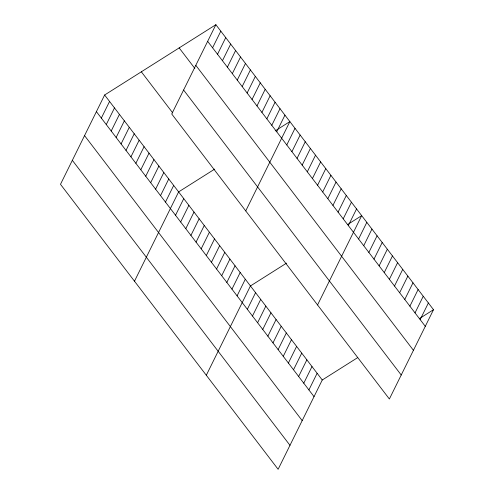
<?xml version="1.0" encoding="UTF-8"?>
<svg xmlns="http://www.w3.org/2000/svg" width="494" height="494" viewBox="0 0 494 494"><rect width="100%" height="100%" fill="white"/><g stroke="black" fill="none" stroke-linecap="round" stroke-linejoin="round"><path stroke-width="0.74" d="M215.878 24.7L171.739 114.003L389.371 398.998L433.51 309.695L215.878 24.7L104.629 95.002L60.49 184.305L278.122 469.3L322.261 379.997L357.749 357.57M101.338 118.097L109.557 101.461M106.272 124.556L114.491 107.927M111.206 131.021L119.425 114.386M116.139 137.48L124.358 120.845M121.073 143.939L129.292 127.304M126.001 150.398L134.226 133.763M130.935 156.857L139.16 140.222M135.869 163.316L144.087 146.681M140.802 169.775L149.021 153.146M145.736 176.234L153.955 159.605M212.587 47.795L220.812 31.159M150.67 182.7L158.889 166.064M217.521 54.254L225.739 37.618M155.604 189.159L163.823 172.523M222.454 60.713L230.673 44.077M160.531 195.618L168.757 178.982M227.388 67.172L235.607 50.542M165.465 202.077L173.69 185.441M232.322 73.631L240.541 57.001M134.485 281.203L178.624 191.9L214.723 169.09M237.256 80.096L245.475 63.46M175.531 215.254L183.749 198.619M242.184 86.555L250.409 69.92M180.662 221.973L188.881 205.337M247.117 93.014L255.342 76.379M185.787 228.691L194.012 212.056M252.051 99.473L260.276 82.838M190.919 235.41L199.144 218.774M256.985 105.932L265.204 89.297M196.05 242.128L204.269 225.492M261.919 112.391L270.138 95.756M201.182 248.84L209.4 232.211M266.853 118.85L275.072 102.221M206.307 255.559L214.532 238.929M271.786 125.315L280.005 108.68M211.438 262.277L219.663 245.642M276.72 131.775L284.939 115.139M216.57 268.995L224.789 252.36M245.734 210.901L289.873 121.598L275.189 130.879M221.701 275.714L229.92 259.078M286.779 144.952L295.004 128.317M226.826 282.432L235.051 265.797M291.911 151.67L300.13 135.035M231.958 289.151L240.183 272.515M297.042 158.383L305.261 141.753M237.089 295.869L245.308 279.233M302.167 165.101L310.393 148.472M206.307 375.255L250.439 285.952L286.539 263.135M307.299 171.819L315.524 155.184M247.352 309.3L255.571 292.67M312.43 178.538L320.649 161.902M252.477 316.018L260.702 299.389M317.562 185.256L325.781 168.621M257.609 322.736L265.828 306.107M322.687 191.975L330.912 175.339M262.74 329.455L270.959 312.819M327.818 198.693L336.044 182.058M267.872 336.173L276.09 319.538M332.95 205.411L341.169 188.776M272.997 342.892L281.222 326.256M338.081 212.13L346.3 195.494M278.128 349.61L286.347 332.975M343.207 218.842L351.432 202.213M283.26 356.328L291.479 339.693M348.338 225.56L356.563 208.931M288.391 363.047L296.61 346.411M317.556 304.946L361.688 215.643L347.615 224.542M293.516 369.765L301.741 353.13M358.601 238.997L366.82 222.362M298.648 376.477L306.867 359.848M363.726 245.716L371.951 229.08M303.779 383.196L311.998 366.567M368.857 252.434L377.083 235.799M308.911 389.914L317.129 373.279M373.989 259.152L382.208 242.517M379.12 265.871L387.339 249.235M384.246 272.589L392.471 255.954M389.377 279.301L397.602 262.672M394.508 286.02L402.727 269.391M399.64 292.738L407.859 276.109M404.771 299.457L412.99 282.821M409.897 306.175L418.122 289.54M415.028 312.893L423.247 296.258M420.159 319.612L428.378 302.976M419.437 318.587L433.51 309.695M207.653 41.335L425.291 326.33M195.803 65.313L413.435 350.308M179.161 47.899L194.858 68.456M183.595 90.019L401.227 375.014M141.34 71.803L172.733 112.91M104.629 95.002L322.261 379.997M96.404 111.638L314.036 396.633M84.554 135.622L302.186 420.61M72.34 160.328L289.978 445.322"/></g></svg>
